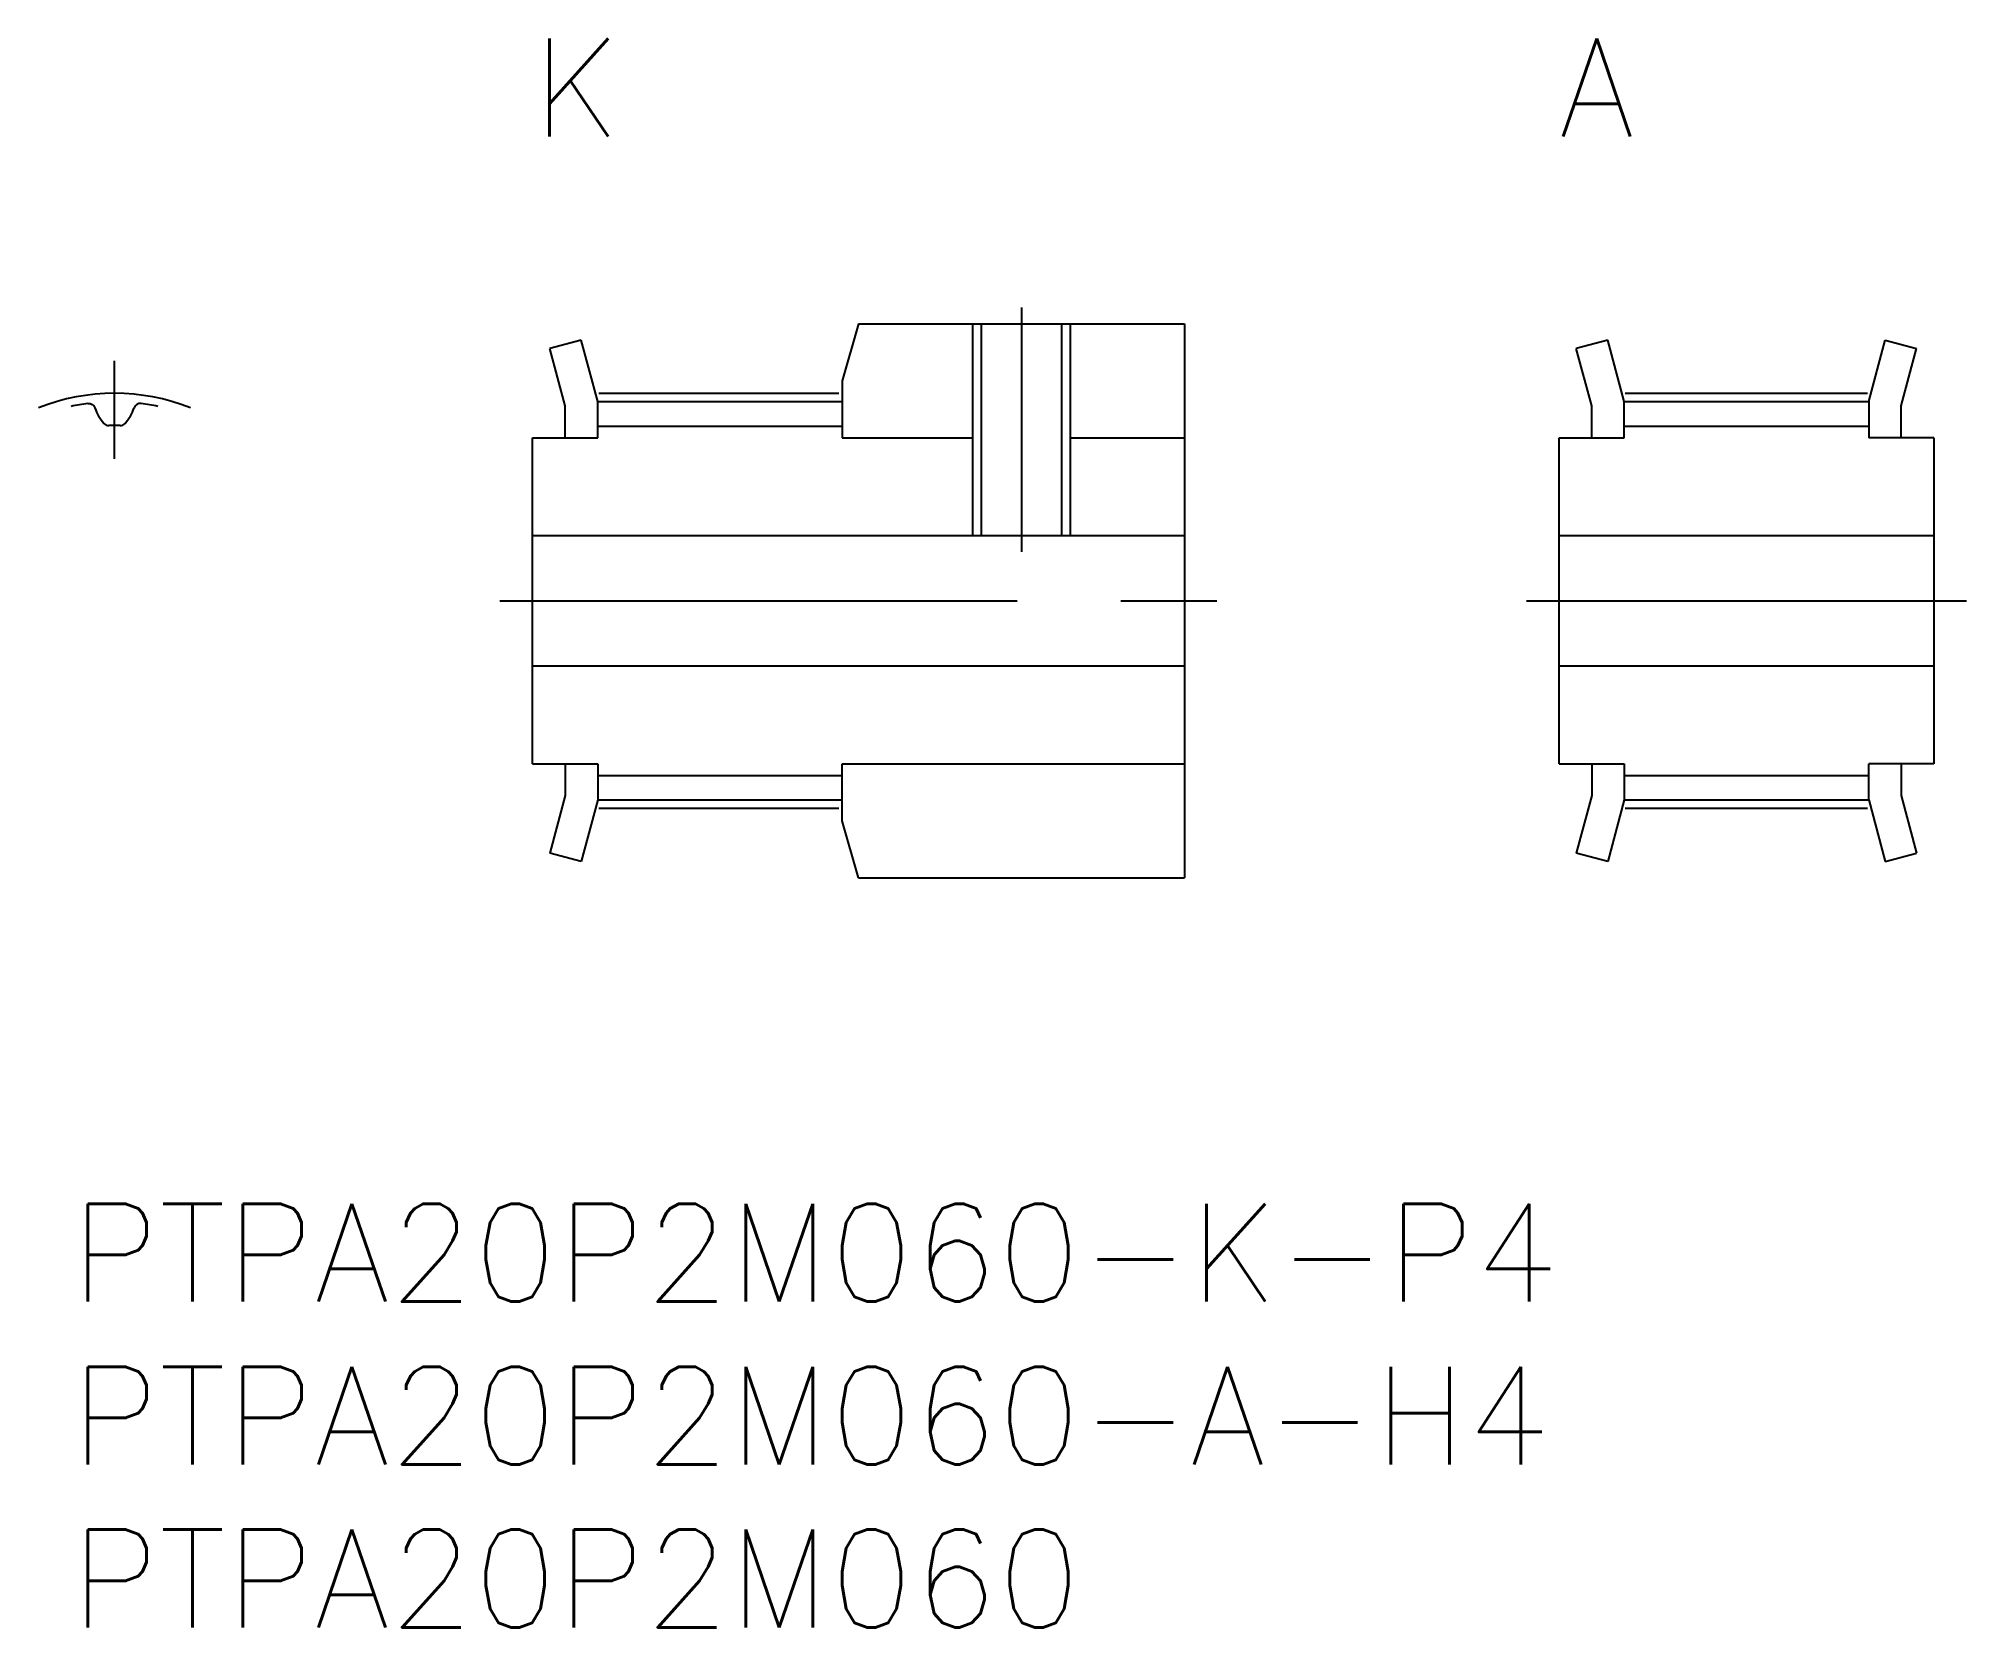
# Model space of a CAD drawing. Extents: x -1 to 58.2, y -13 to 35.8.
import ezdxf

# ---------------------------------------------------------------- set-up
doc = ezdxf.new("R2010")
doc.units = 0
doc.header["$LTSCALE"] = 0.5
doc.linetypes.add('CENTER', pattern=[50.8, 31.75, -6.35, 6.35, -6.35])
for name, color, linetype in [('MSM_CENTER', 1, 'CENTER'), ('MSM_CONTINUOUS', 7, 'CONTINUOUS'), ('MSM_NARROW', 5, 'CONTINUOUS'), ('MSM_PART_NUMBER', 7, 'CONTINUOUS')]:
    doc.layers.add(name, color=color, linetype=linetype)
doc.styles.get("Standard").update_dxf_attribs({"font": 'txt.shx', "height": 3, "bigfont": 'bigfont.shx'})

# ---------------------------------------------------------------- blocks, each defined once
blk = doc.blocks.new('*U103')
at = {"layer": 'MSM_PART_NUMBER'}
blk.add_text('PTPA20P2M060-K-P4', height=3, dxfattribs=at).set_placement((0, -3))
blk = doc.blocks.new('*U104')
at = {"layer": 'MSM_PART_NUMBER'}
blk.add_text('PTPA20P2M060-A-H4', height=3, dxfattribs=at).set_placement((0, -8))
blk = doc.blocks.new('*U105')
at = {"layer": 'MSM_PART_NUMBER'}
blk.add_text('PTPA20P2M060', height=3, dxfattribs=at).set_placement((0, -13))
blk = doc.blocks.new('*U106')
at = {"layer": 'MSM_PART_NUMBER'}
blk.add_text('K', height=3, dxfattribs=at).set_placement((14.16, 32.75))
blk = doc.blocks.new('*U107')
at = {"layer": 'MSM_PART_NUMBER'}
blk.add_text('A', height=3, dxfattribs=at).set_placement((45.66, 32.75))

msp = doc.modelspace()

# ---------------------------------------------------------------- linework, layer by layer
at = {"layer": 'MSM_CENTER'}
for p, q in [((29.16, 27.5), (29.16, 20)), ((1.33, 22.86), (1.33, 25.865)), ((16.192, 24.865), (23.56, 24.865)), ((47.692, 24.865), (55.128, 24.865)), ((13.16, 18.5), (35.16, 18.5)), ((44.66, 18.5), (58.16, 18.5)), ((16.192, 12.135), (23.56, 12.135)), ((47.692, 12.135), (55.128, 12.135))]:
    msp.add_line(p, q, dxfattribs=at)
msp.add_arc((1.33, 18.5), 6.365, 68.5269, 111.4731, dxfattribs=at)
at = {"layer": 'MSM_CONTINUOUS'}
for p, q in [((24.16, 27), (23.66, 25.25)), ((24.16, 27), (34.16, 27)), ((27.93, 27), (27.93, 20.5)), ((30.39, 27), (30.39, 20.5)), ((34.16, 27), (34.16, 10)), ((15.654, 26.5), (14.688, 26.241)), ((15.16, 24.478), (14.688, 26.241)), ((16.16, 24.61), (15.654, 26.5)), ((47.154, 26.5), (46.188, 26.241)), ((46.66, 24.478), (46.188, 26.241)), ((47.66, 24.61), (47.154, 26.5)), ((55.16, 24.61), (55.666, 26.5)), ((55.666, 26.5), (56.632, 26.241)), ((56.16, 24.478), (56.632, 26.241)), ((23.66, 25.25), (23.66, 23.5)), ((15.16, 23.5), (15.16, 24.478)), ((16.16, 24.61), (23.66, 24.61)), ((16.16, 23.5), (16.16, 24.61)), ((46.66, 23.5), (46.66, 24.478)), ((47.66, 24.61), (55.16, 24.61)), ((47.66, 23.5), (47.66, 24.61)), ((55.16, 24.61), (55.16, 23.5)), ((56.16, 23.5), (56.16, 24.478)), ((16.16, 23.86), (23.66, 23.86)), ((47.66, 23.86), (55.16, 23.86)), ((14.16, 23.5), (16.16, 23.5)), ((14.16, 13.5), (14.16, 23.5)), ((23.66, 23.5), (27.66, 23.5)), ((30.66, 23.5), (34.16, 23.5)), ((45.66, 13.5), (45.66, 23.5)), ((45.66, 23.5), (47.66, 23.5)), ((57.16, 23.5), (55.16, 23.5)), ((57.16, 23.5), (57.16, 13.5)), ((14.16, 20.5), (34.16, 20.5)), ((45.66, 20.5), (57.16, 20.5)), ((14.16, 16.5), (34.16, 16.5)), ((45.66, 16.5), (57.16, 16.5)), ((14.16, 13.5), (16.16, 13.5)), ((15.16, 13.5), (15.16, 12.522)), ((16.16, 13.5), (16.16, 12.39)), ((16.16, 13.14), (23.66, 13.14)), ((23.66, 13.5), (34.16, 13.5)), ((23.66, 11.75), (23.66, 13.5)), ((45.66, 13.5), (47.66, 13.5)), ((46.66, 13.5), (46.66, 12.522)), ((47.66, 13.5), (47.66, 12.39)), ((47.66, 13.14), (55.16, 13.14)), ((55.16, 12.39), (55.16, 13.5)), ((57.16, 13.5), (55.16, 13.5)), ((56.16, 13.5), (56.16, 12.522)), ((15.16, 12.522), (14.688, 10.759)), ((46.66, 12.522), (46.188, 10.759)), ((56.16, 12.522), (56.632, 10.759)), ((16.16, 12.39), (15.654, 10.5)), ((16.16, 12.39), (23.66, 12.39)), ((47.66, 12.39), (47.154, 10.5)), ((47.66, 12.39), (55.16, 12.39)), ((55.16, 12.39), (55.666, 10.5)), ((24.16, 10), (23.66, 11.75)), ((15.654, 10.5), (14.688, 10.759)), ((47.154, 10.5), (46.188, 10.759)), ((55.666, 10.5), (56.632, 10.759)), ((24.16, 10), (34.16, 10))]:
    msp.add_line(p, q, dxfattribs=at)
for centre, radius, start, end in [((1.33, 18.5), 6.11, 97.68167, 102.57257), ((1.995, 24.83), 1.33, 198.01599, 221.78707), ((0.665, 24.83), 1.33, 318.21293, 341.98401), ((2.12, 24.357), 0.2, 82.31833, 161.98401), ((1.33, 18.5), 6.11, 77.42743, 82.31833), ((1.152, 24.077), 0.2, 221.78707, 271.82348), ((1.33, 18.5), 5.38, 88.17652, 91.82348), ((1.508, 24.077), 0.2, 268.17652, 318.21293)]:
    msp.add_arc(centre, radius, start, end, dxfattribs=at)
at = {"layer": 'MSM_CONTINUOUS', "extrusion": (0, 0, -1)}
msp.add_arc((-0.54, 24.357), 0.2, 82.31833, 161.98401, dxfattribs=at)
at = {"layer": 'MSM_NARROW'}
for p, q in [((27.66, 27), (27.66, 20.5)), ((30.66, 27), (30.66, 20.5))]:
    msp.add_line(p, q, dxfattribs=at)

# ---------------------------------------------------------------- block references
at = {"layer": 'MSM_CONTINUOUS'}
for name in ['*U106', '*U107', '*U103', '*U104', '*U105']:
    msp.add_blockref(name, (0, 0), dxfattribs=at)

doc.saveas('drawing.dxf')
